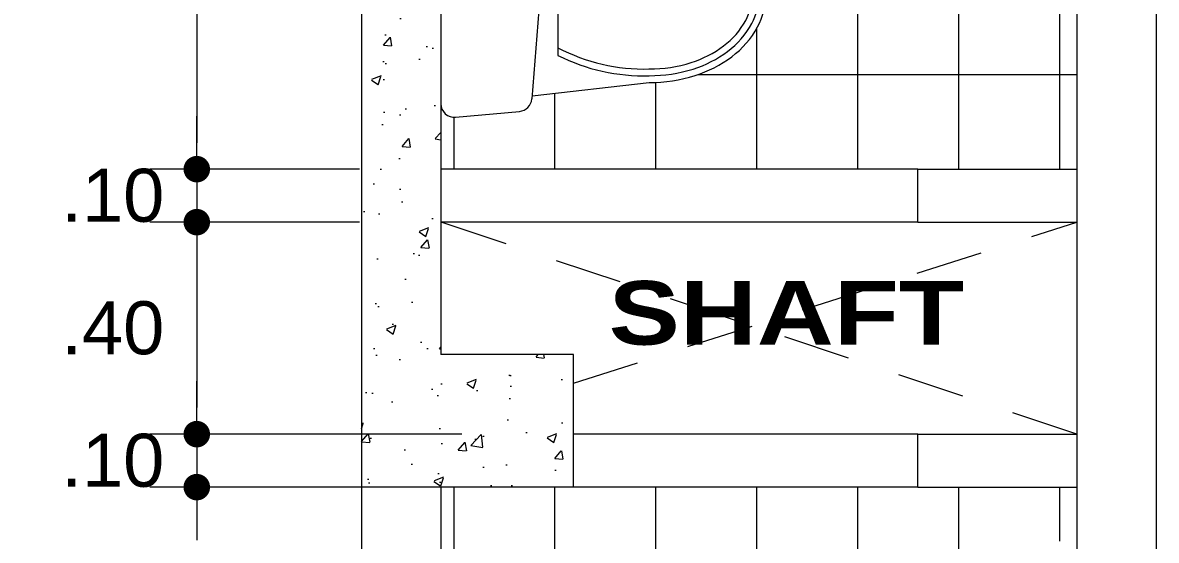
# Model space of a CAD drawing. Header units: millimetres. Extents: x 2178 to 2304, y 1220 to 1359.
# Drawn here: x 2206.237 to 2208.376, y 1341.719 to 1342.696 of the extents above; entities that cross this region are included whole.
import ezdxf
from ezdxf.enums import TextEntityAlignment as Align

# ---------------------------------------------------------------- set-up
doc = ezdxf.new("R2010")
doc.units = ezdxf.units.MM
doc.linetypes.add('HIDDEN', pattern=[9.524999999999999, 6.35, -3.175])
doc.layers.get('0').update_dxf_attribs({"lineweight": 0})
for name, color, linetype, lineweight in [('Mobiliario', 52, 'Continuous', 5), ('PLUMA 7', 10, 'Continuous', 0), ('PROY', 13, 'HIDDEN', 13), ('TEXTO', 5, 'Continuous', 18)]:
    doc.layers.add(name, color=color, linetype=linetype, lineweight=lineweight)
doc.layers.add('pisos....', color=7, linetype='Continuous', lineweight=5, true_color=0x7c7f7e)
doc.styles.add('ARIAL', font='arial.ttf')
doc.styles.add('ARIAL-N', font='arialbd.ttf')
doc.dimstyles.new('RPM 50', dxfattribs={"dimtxt": 0.1, "dimasz": 0.05, "dimexe": 0.08849999999999973, "dimexo": 0.1535, "dimgap": 0.07099999999999997, "dimtad": 2, "dimtih": 1, "dimtoh": 1, "dimzin": 4, "dimdsep": 46, "dimtxsty": 'ARIAL', "dimblk": 'DOT', "dimcen": 0.4, "dimdle": 0.25, "dimclrd": 8, "dimclre": 8, "dimclrt": 9, "dimadec": 0, "dimazin": 0, "dimtfac": 1, "dimtix": 1, "dimtmove": 0, "dimatfit": 3, "dimldrblk": 'DOT', "dimfxl": 0.5, "dimfxlon": 1, "dimlwd": 0, "dimlwe": 0, "dimarcsym": 0})
pattern_1 = [(0, (1019.093095671087, -426.9564722311436), (0, 0.1905), []), (90, (1019.093095671087, -426.9564722311436), (-0.1905, 1.166437552015814e-17), [])]

# ---------------------------------------------------------------- blocks, each defined once
blk = doc.blocks.new('A$C17BD6781')
at = {"layer": 'Mobiliario', "linetype": 'Continuous'}
for p, q in [((0.0470258381902795, 0.2024778968581415), (0.07702583819028064, 0.4624778968581325)), ((0.4970258381902681, 0.2024778968581415), (0.467025838190267, 0.4624778968581325)), ((0.1371245447934086, 0.2600000207519599), (0.406927131587139, 0.2600000207519599)), ((0.2720258381902738, 0.2200000207519395), (0.04046188830088226, 0.2019667219995256)), ((0.2720258381902738, 0.2200000207519395), (0.5035897880796654, 0.2019667219995256)), ((2.658856601556181e-08, 0.03271609313324575), (0.01291432294007677, 0.1747733529997788)), ((0.5440516497919816, 0.03271609313324575), (0.5311373534404709, 0.1747733529997788)), ((0.0298768227825974, 2.075196903206233e-08), (0.5141748535979502, 2.075196903206233e-08))]:
    blk.add_line(p, q, dxfattribs=at)
for points in [[(0.467025838190267, 0.4624778968581325, 0.07568148098942781), (0.4514763274974598, 0.564619449634364, 0.08594715031423093), (0.409911660521658, 0.6457161817953931, 0.1060218382171382), (0.3436150782673906, 0.7032144903049868, 0.1264657149685374), (0.2720258381902738, 0.7216159645624032, 0.1264657149685252), (0.2004365981131571, 0.7032144903049868, 0.1060218382171112), (0.1341400158588897, 0.6457161817953931, 0.08594715031425326), (0.09257534888308783, 0.564619449634364, 0.07568148098944026), (0.07702583819028064, 0.4624778968581325, 0.07568148098943636)], [(0.4520258381902806, 0.4624778968581325, 0.0756814809893859), (0.4371558434836231, 0.5601558482174767, 0.08594715031428633), (0.3979260275471859, 0.6366970575473658, 0.1060218382171535), (0.3363817185640983, 0.6900737708649274, 0.1264657149685132), (0.2720258381902738, 0.7066159645624168, 0.1264657149686313), (0.2076699578163925, 0.6900737708648705, 0.1060218382170392), (0.1461256488333618, 0.6366970575473658, 0.08594715031415015), (0.1068958328969813, 0.5601558482175903, 0.07568148098951734), (0.092025838190267, 0.4624778968581325, 0.07568148098951734)], [(0.4370258381902659, 0.4624778968581325, 0.07568148098938046), (0.422835359469758, 0.5556922468005894, 0.08594715031429338), (0.3859403945727138, 0.6276779332993385, 0.1060218382171472), (0.3291483588608344, 0.6769330514248111, 0.1264657149685263), (0.2720258381902738, 0.6916159645624305, 0.1264657149686292), (0.2149033175196564, 0.6769330514248111, 0.1060218382170225), (0.1581112818078338, 0.6276779332993385, 0.08594715031417827), (0.1212163169108464, 0.5556922468007031, 0.07568148098950629), (0.1070258381902818, 0.4624778968581325, 0.07568148098950629)]]:
    blk.add_lwpolyline(points, format="xyb", dxfattribs=at)
for centre, radius, start, end in [((0.5137349313203856, 0.4501454030077241), 0.4218893808016409, 178.3249151335759, 206.7885795011672), ((0.5137349313203856, 0.4501454030077241), 0.4068893808016409, 178.3249151335759, 207.8601275501853), ((0.03031674506016202, 0.4501454030077241), 0.4068893808016409, 332.1398724498131, 1.675084866424104), ((0.03031674506016202, 0.4501454030077241), 0.4218893808016409, 333.2114204988328, 1.675084866424104), ((0.04279111913410816, 0.1720572806184748), 0.03, 94.45298473469602, 174.8055710922652), ((0.5012605572464395, 0.1720572806184748), 0.03, 5.194428907734862, 85.54701526530398), ((0.0298768227825974, 0.03000002075194175), 0.03, 174.8055710922652, 270), ((0.5141748535979502, 0.03000002075194175), 0.03, 270, 5.194428907734862)]:
    blk.add_arc(centre, radius, start, end, dxfattribs=at)
blk = doc.blocks.new('_DOT')
at = {"color": 0, "linetype": 'ByBlock'}
blk.add_line((-0.5, 0), (-1, 0), dxfattribs=at)
at = {"color": 0, "linetype": 'ByBlock', "const_width": 0.5}
blk.add_lwpolyline([(-0.25, 0, 1), (0.25, 0, 1)], format="xyb", close=True, dxfattribs=at)
blk = doc.blocks.new('*D917')
at = {"color": 8, "lineweight": 0, "transparency": 16777216}
for p, q in [((2206.565855204909, 1343.819712895097), (2206.477355204909, 1343.819712895097)), ((2206.565855204909, 1343.769712895097), (2206.565855204909, 1342.469712895097)), ((2206.872813205592, 1342.419712895097), (2206.477355204909, 1342.419712895097))]:
    blk.add_line(p, q, dxfattribs=at)
at = {"layer": 'Defpoints', "color": 0, "transparency": 16777216}
for p in [(2206.617507824691, 1343.819712895097), (2206.565855204909, 1342.419712895097), (2207.026313205592, 1342.419712895097)]:
    blk.add_point(p, dxfattribs=at)
at = {"color": 8, "lineweight": 0, "transparency": 16777216, "xscale": 0.05, "yscale": 0.05, "zscale": 0.05}
for p, rotation in [((2206.565855204909, 1343.819712895097), 90), ((2206.565855204909, 1342.419712895097), 270)]:
    blk.add_blockref('_DOT', p, dxfattribs=dict(at, rotation=rotation))
at = {"color": 9, "transparency": 16777216, "insert": (2206.369855204909, 1343.119712895096), "char_height": 0.1, "attachment_point": 5, "style": 'ARIAL'}
blk.add_mtext('1.40', dxfattribs=at)
blk = doc.blocks.new('*D918')
at = {"color": 8, "lineweight": 0, "transparency": 16777216}
for p, q in [((2206.565855204909, 1342.469712895097), (2206.565855204909, 1342.519712895097)), ((2206.872813205592, 1342.419712895097), (2206.477355204909, 1342.419712895097)), ((2206.565855204909, 1342.419712895097), (2206.565855204909, 1342.319712895097)), ((2206.872813205592, 1342.319712895097), (2206.477355204909, 1342.319712895097)), ((2206.565855204909, 1342.269712895097), (2206.565855204909, 1342.219712895097))]:
    blk.add_line(p, q, dxfattribs=at)
at = {"layer": 'Defpoints', "color": 0, "transparency": 16777216}
for p in [(2207.026313205592, 1342.419712895097), (2206.565855204909, 1342.319712895097), (2207.026313205592, 1342.319712895097)]:
    blk.add_point(p, dxfattribs=at)
at = {"color": 8, "lineweight": 0, "transparency": 16777216, "xscale": 0.05, "yscale": 0.05, "zscale": 0.05}
for p, rotation in [((2206.565855204909, 1342.419712895097), 270), ((2206.565855204909, 1342.319712895097), 90)]:
    blk.add_blockref('_DOT', p, dxfattribs=dict(at, rotation=rotation))
at = {"color": 9, "transparency": 16777216, "insert": (2206.407440470939, 1342.369712895096), "char_height": 0.1, "attachment_point": 5, "style": 'ARIAL'}
blk.add_mtext('.10', dxfattribs=at)
blk = doc.blocks.new('*D919')
at = {"color": 8, "lineweight": 0, "transparency": 16777216}
for p, q in [((2206.872813205592, 1342.319712895097), (2206.477355204909, 1342.319712895097)), ((2206.565855204909, 1342.269712895097), (2206.565855204909, 1341.969712895097)), ((2207.065855204909, 1341.919712895097), (2206.477355204909, 1341.919712895097))]:
    blk.add_line(p, q, dxfattribs=at)
at = {"layer": 'Defpoints', "color": 0, "transparency": 16777216}
for p in [(2207.026313205592, 1342.319712895097), (2206.565855204909, 1341.919712895097), (2207.276313205592, 1341.919712895097)]:
    blk.add_point(p, dxfattribs=at)
at = {"color": 8, "lineweight": 0, "transparency": 16777216, "xscale": 0.05, "yscale": 0.05, "zscale": 0.05}
for p, rotation in [((2206.565855204909, 1342.319712895097), 90), ((2206.565855204909, 1341.919712895097), 270)]:
    blk.add_blockref('_DOT', p, dxfattribs=dict(at, rotation=rotation))
at = {"color": 9, "transparency": 16777216, "insert": (2206.407440470939, 1342.119712895096), "char_height": 0.1, "attachment_point": 5, "style": 'ARIAL'}
blk.add_mtext('.40', dxfattribs=at)
blk = doc.blocks.new('*D920')
at = {"color": 8, "lineweight": 0, "transparency": 16777216}
for p, q in [((2206.565855204909, 1341.969712895097), (2206.565855204909, 1342.019712895097)), ((2207.065855204909, 1341.919712895097), (2206.477355204909, 1341.919712895097)), ((2206.565855204909, 1341.919712895097), (2206.565855204909, 1341.819712895097)), ((2207.065855204909, 1341.819712895097), (2206.477355204909, 1341.819712895097)), ((2206.565855204909, 1341.769712895097), (2206.565855204909, 1341.719712895097))]:
    blk.add_line(p, q, dxfattribs=at)
at = {"layer": 'Defpoints', "color": 0, "transparency": 16777216}
for p in [(2207.276313205592, 1341.919712895097), (2206.565855204909, 1341.819712895097), (2207.276313205592, 1341.819712895097)]:
    blk.add_point(p, dxfattribs=at)
at = {"color": 8, "lineweight": 0, "transparency": 16777216, "xscale": 0.05, "yscale": 0.05, "zscale": 0.05}
for p, rotation in [((2206.565855204909, 1341.919712895097), 270), ((2206.565855204909, 1341.819712895097), 90)]:
    blk.add_blockref('_DOT', p, dxfattribs=dict(at, rotation=rotation))
at = {"color": 9, "transparency": 16777216, "insert": (2206.407440470939, 1341.869712895096), "char_height": 0.1, "attachment_point": 5, "style": 'ARIAL'}
blk.add_mtext('.10', dxfattribs=at)

msp = doc.modelspace()

# ---------------------------------------------------------------- hatches: boundary and pattern name
h = msp.add_hatch()
h.set_pattern_fill('AR-CONC', color=256, scale=0.001)
h.set_pattern_definition([(49.99999999999999, (1019.093095671087, -426.9564722311436), (0.182184668996004, -0.01593908553890309), [0.01905, -0.20955]), (355, (1019.093095671087, -426.9564722311436), (-0.03524342142496934, 0.1910568452390352), [0.01524, -0.16764058417]), (100.4514447, (1019.108277678087, -426.9578004846437), (0.1469412470903533, 0.1751177519121951), [0.01619000879999999, -0.1780902445999999]), (46.18420000000001, (1019.093095671087, -426.9056722311436), (0.2710790408921299, -0.04204232793272715), [0.028575, -0.314325]), (96.63555760999992, (1019.115685571087, -426.9091757311437), (0.237404134051503, 0.2474261245977215), [0.02428502314, -0.26713560816]), (351.1841511700001, (1019.093095671087, -426.9056722311436), (0.237404134064977, 0.2474261245855326), [0.02285996707, -0.25145973192]), (21, (1019.118495671087, -426.9183722311436), (0.1516143912691325, -0.1022651981870876), [0.01905, -0.20955]), (326.0000000000001, (1019.118495671087, -426.9183722311436), (0.06180202834764707, 0.1841879661223193), [0.01524, -0.16764]), (71.45144499999999, (1019.131130203687, -426.9268943310435), (0.2134164192787162, 0.08192276888590524), [0.0161900088, -0.1780899376]), (37.50000000000001, (1019.093095671087, -426.9564722311436), (0.003088603250591816, 0.0845550388731531), [0, -0.165608, 0, -0.17018, 0, -0.168275]), (7.499999999999999, (1019.093095671087, -426.9564722311436), (0.06681966251030574, 0.1001805748181195), [0, -0.09702799999999999, 0, -0.161798, 0, -0.06413500000000001]), (327.5, (1019.036453671087, -426.9564722311436), (0.1355905951668714, -0.005728743992673458), [0, -0.0635, 0, -0.19812, 0, -0.26289]), (317.5, (1019.011053671087, -426.9564722311436), (0.148129181386018, 0.02542649103333302), [0, -0.08255, 0, -0.131572, 0, -0.18669])])
h.paths.add_polyline_path([(2207.026313205591, 1342.069712895096), (2207.026313205591, 1342.419712895096), (2207.026313205591, 1343.719712895096), (2207.276313205591, 1343.719712895096), (2207.276313205591, 1343.819712895096), (2207.97631320559, 1343.819712895096), (2207.97631320559, 1343.719712895096), (2208.376313205591, 1343.719712895096), (2208.376313205591, 1343.969712895096), (2206.87631320559, 1343.969712895096), (2206.87631320559, 1343.719712895096), (2206.87631320559, 1341.819712895096), (2207.276313205591, 1341.819712895096), (2207.276313205591, 1342.069712895096)])
at = {"layer": 'pisos....'}
h = msp.add_hatch(dxfattribs=at)
h.set_pattern_fill('NET', color=256, scale=0.06)
h.set_pattern_definition(pattern_1)
edge = h.paths.add_edge_path()
edge.add_arc((2207.468223853282, 1342.724128365228), 0.177868858861434, 28.83075468146899, 53.038736121360614, ccw=False)
edge.add_arc((2207.513498810814, 1342.749050140239), 0.1261879470156083, 1.0328449207008816e-10, 28.830754681451992, ccw=False)
edge.add_arc((2207.513498810813, 1342.74905014024), 0.1261879470160389, 331.1692453179555, 359.9999999998968, ccw=False)
edge.add_arc((2207.468223853282, 1342.773971915251), 0.1778688588609801, 306.961263879709, 331.1692453179983, ccw=False)
edge.add_arc((2207.438698413315, 1342.813208661205), 0.2269735820391569, 287.3119157153069, 306.96126387969775, ccw=False)
edge.add_arc((2207.419419400281, 1342.875061136859), 0.2917609966197344, 270, 287.3119157153168, ccw=False)
edge.add_line((2207.419419400281, 1342.583300140239), (2207.198419400281, 1342.557800140239))
edge.add_line((2207.198419400281, 1342.557800140239), (2207.197984901651, 1342.552220782833))
edge.add_arc((2207.172561876477, 1342.554200629042), 0.0255000000000944, 275.19442890754976, 355.5470152651299, ccw=False)
edge.add_line((2207.174870538001, 1342.528805352277), (2207.054121867114, 1342.517828200378))
edge.add_arc((2207.05181320559, 1342.543223477143), 0.02549999999999673, 180, 275.19442890754976, ccw=False)
edge.add_line((2207.026313205591, 1342.543223477143), (2207.026313205591, 1342.419712895096))
edge.add_line((2207.026313205591, 1342.419712895096), (2207.926313205591, 1342.419712895096))
edge.add_line((2207.92631320559, 1342.419712895096), (2208.22631320559, 1342.419712895096))
edge.add_line((2208.22631320559, 1342.419712895096), (2208.22631320559, 1343.019712895096))
edge.add_line((2208.22631320559, 1343.019712895096), (2208.22631320559, 1343.055611720538))
edge.add_arc((2208.28881320559, 1343.686900395096), 0.6343750000001276, 182.7670786661056, 264.34592333882097, ccw=False)
edge.add_line((2207.655177860932, 1343.656275395096), (2207.654438205591, 1343.656275395096))
edge.add_line((2207.654438205591, 1343.656275395096), (2207.654438205591, 1343.686900395096))
edge.add_line((2207.654438205591, 1343.686900395096), (2207.679786800736, 1343.686900395096))
edge.add_line((2207.679786800736, 1343.686900395096), (2207.692012868918, 1343.691350319996))
edge.add_line((2207.692012868918, 1343.691350319996), (2207.696387868918, 1343.691350319996))
edge.add_line((2207.696387868918, 1343.691350319996), (2207.696387868918, 1343.69541587125))
edge.add_arc((2207.692014638649, 1343.695540297967), 0.00437499999998181, 358.370265780623, 458.0578173602636)
edge.add_arc((2207.690211856828, 1343.70854087125), 0.008750000000019478, 195.0000000010358, 277.8133290253296, ccw=False)
edge.add_line((2207.681760005848, 1343.706276204605), (2207.679265252041, 1343.715586752562))
edge.add_arc((2207.687717103021, 1343.717851419207), 0.008749999999939017, 90, 195.0000000010358, ccw=False)
edge.add_line((2207.687717103021, 1343.726601419207), (2207.702563881009, 1343.726601419207))
edge.add_line((2207.702563881009, 1343.726601419207), (2207.717410658997, 1343.726601419207))
edge.add_arc((2207.717410658997, 1343.717851419207), 0.008749999999939015, -14.99999999959772, 90, ccw=False)
edge.add_line((2207.725862509977, 1343.715586752562), (2207.72336775617, 1343.706276204605))
edge.add_arc((2207.714915905191, 1343.70854087125), 0.008750000000019478, 270, 345.0000000004023, ccw=False)
edge.add_line((2207.714915905191, 1343.69979087125), (2207.7131148931, 1343.69979087125))
edge.add_arc((2207.7131148931, 1343.69541587125), 0.00437499999998181, 90, 180)
edge.add_line((2207.7087398931, 1343.69541587125), (2207.7087398931, 1343.691350319996))
edge.add_line((2207.7087398931, 1343.691350319996), (2207.714915905191, 1343.691350319996))
edge.add_line((2207.714915905191, 1343.691350319996), (2207.727141973373, 1343.686900395096))
edge.add_line((2207.727141973373, 1343.686900395096), (2208.22631320559, 1343.686900395096))
edge.add_line((2208.22631320559, 1343.686900395096), (2208.22631320559, 1343.719712895096))
edge.add_line((2208.22631320559, 1343.719712895096), (2207.97631320559, 1343.719712895096))
edge.add_line((2207.97631320559, 1343.719712895096), (2207.97631320559, 1343.819712895096))
edge.add_line((2207.97631320559, 1343.819712895096), (2207.276313205591, 1343.819712895096))
edge.add_line((2207.276313205591, 1343.819712895096), (2207.276313205591, 1343.719712895096))
edge.add_line((2207.276313205591, 1343.719712895096), (2207.026313205591, 1343.719712895096))
edge.add_line((2207.026313205591, 1343.719712895096), (2207.026313205591, 1343.636306441922))
edge.add_line((2207.026313205591, 1343.636306441922), (2207.232666509071, 1343.636306441922))
edge.add_ellipse((2207.232495023814, 1343.473279269339), major_axis=(0.1704436393843569, 2.49983864526988e-13), ratio=0.9565217391305934, start_angle=28.474560216617476, end_angle=89.99999999991962, ccw=False)
edge.add_ellipse((2207.026313205591, 1343.366312311432), major_axis=(-0.4050000037482276, 4.744386080289655e-16), ratio=0.9565217391312869, start_angle=151.5254391921269, end_angle=208.4745608078732, ccw=False)
edge.add_ellipse((2207.232495023814, 1343.259345353526), major_axis=(-0.170443639384357, 2.499081723458499e-13), ratio=0.956521739130593, start_angle=90.00000000008032, end_angle=151.5254397833824, ccw=False)
edge.add_line((2207.232666509071, 1343.096318180942), (2207.026313205591, 1343.096318180942))
edge.add_line((2207.026313205591, 1343.096318180942), (2207.026313205591, 1342.954876803336))
edge.add_arc((2207.05181320559, 1342.954876803336), 0.02549999999999673, 84.80557109245018, 180, ccw=False)
edge.add_line((2207.054121867114, 1342.980272080101), (2207.174870538001, 1342.969294928202))
edge.add_arc((2207.172561876477, 1342.943899651437), 0.0255000000000944, 4.452984734869972, 84.80557109245018, ccw=False)
edge.add_line((2207.197984901651, 1342.945879497645), (2207.198419400281, 1342.940300140239))
edge.add_line((2207.198419400281, 1342.940300140239), (2207.419419400281, 1342.914800140239))
edge.add_arc((2207.419419400281, 1342.62303914362), 0.291760996619687, 72.68808428414792, 90, ccw=False)
edge.add_arc((2207.438698413315, 1342.684891619273), 0.2269735820387949, 53.03873612141558, 72.6880842841864, ccw=False)
h = msp.add_hatch(dxfattribs=at)
h.set_pattern_fill('NET', color=256, scale=0.06)
h.set_pattern_definition(pattern_1)
edge = h.paths.add_edge_path()
edge.add_ellipse((2208.020131387367, 1340.976808859948), major_axis=(-0.170443639384357, 2.499081723458499e-13), ratio=0.956521739130593, start_angle=-89.99999999991968, end_angle=-28.47456021661759, ccw=False)
edge.add_line((2208.019982787856, 1341.139836032532), (2208.22631320559, 1341.139836032532))
edge.add_line((2208.22631320559, 1341.139836032532), (2208.22631320559, 1341.281277410138))
edge.add_arc((2208.200813205591, 1341.281277410138), 0.02549999999999673, -95.19442890754982, 0, ccw=False)
edge.add_line((2208.198504544067, 1341.255882133373), (2208.07775587318, 1341.266859285272))
edge.add_arc((2208.080064534704, 1341.292254562037), 0.0255000000000944, 184.4529847348701, 264.80557109245024, ccw=False)
edge.add_line((2208.05464150953, 1341.290274715829), (2208.0542070109, 1341.295854073235))
edge.add_line((2208.0542070109, 1341.295854073235), (2207.8332070109, 1341.321354073235))
edge.add_arc((2207.8332070109, 1341.613115069854), 0.291760996619687, 252.68808428414792, 270, ccw=False)
edge.add_arc((2207.813927997865, 1341.551262594201), 0.2269735820387949, 233.0387361214157, 252.6880842841864, ccw=False)
edge.add_arc((2207.784402557899, 1341.512025848246), 0.177868858861434, 208.830754681469, 233.0387361213607, ccw=False)
edge.add_arc((2207.739127600367, 1341.487104073235), 0.1261879470156083, 180.0000000001032, 208.8307546814521, ccw=False)
edge.add_arc((2207.739127600367, 1341.487104073234), 0.1261879470160389, 151.1692453179555, 179.9999999998968, ccw=False)
edge.add_arc((2207.784402557898, 1341.462182298223), 0.1778688588609801, 126.96126387970901, 151.1692453179983, ccw=False)
edge.add_arc((2207.813927997866, 1341.422945552269), 0.2269735820391569, 107.3119157153069, 126.96126387969781, ccw=False)
edge.add_arc((2207.8332070109, 1341.361093076615), 0.2917609966197344, 90, 107.31191571531679, ccw=False)
edge.add_line((2207.8332070109, 1341.652854073235), (2208.0542070109, 1341.678354073235))
edge.add_line((2208.0542070109, 1341.678354073235), (2208.05464150953, 1341.683933430641))
edge.add_arc((2208.080064534704, 1341.681953584432), 0.0255000000000944, 95.19442890754982, 175.5470152651299, ccw=False)
edge.add_line((2208.07775587318, 1341.707348861197), (2208.198504544066, 1341.718326013096))
edge.add_arc((2208.200813205591, 1341.692930736331), 0.02549999999999673, 0, 95.19442890754982, ccw=False)
edge.add_line((2208.22631320559, 1341.692930736331), (2208.22631320559, 1341.819712895096))
edge.add_line((2208.22631320559, 1341.819712895096), (2207.92631320559, 1341.819712895096))
edge.add_line((2207.92631320559, 1341.819712895096), (2207.02631320559, 1341.819712895096))
edge.add_line((2207.026313205591, 1341.819712895096), (2207.026313205591, 1341.219712895096))
edge.add_line((2207.026313205591, 1341.219712895096), (2207.026313205591, 1341.183814069654))
edge.add_arc((2206.963813205591, 1340.552525395096), 0.6343750000001274, 2.76707866610559, 84.34592333882102, ccw=False)
edge.add_line((2207.597448550248, 1340.583150395096), (2207.59818820559, 1340.583150395096))
edge.add_line((2207.59818820559, 1340.583150395096), (2207.59818820559, 1340.552525395096))
edge.add_line((2207.59818820559, 1340.552525395096), (2207.572839610445, 1340.552525395096))
edge.add_line((2207.572839610445, 1340.552525395096), (2207.560613542263, 1340.548075470196))
edge.add_line((2207.560613542262, 1340.548075470196), (2207.556238542262, 1340.548075470196))
edge.add_line((2207.556238542263, 1340.548075470196), (2207.556238542263, 1340.544009918943))
edge.add_arc((2207.560611772532, 1340.543885492225), 0.00437499999998181, 178.370265780623, 278.0578173602636)
edge.add_arc((2207.562414554353, 1340.530884918943), 0.008750000000019478, 15.0000000010358, 97.81332902532961, ccw=False)
edge.add_line((2207.570866405333, 1340.533149585588), (2207.573361159139, 1340.52383903763))
edge.add_arc((2207.564909308159, 1340.521574370985), 0.008749999999939017, -90, 15.0000000010358, ccw=False)
edge.add_line((2207.564909308159, 1340.512824370986), (2207.550062530172, 1340.512824370986))
edge.add_line((2207.550062530172, 1340.512824370986), (2207.535215752184, 1340.512824370986))
edge.add_arc((2207.535215752184, 1340.521574370985), 0.008749999999939015, 164.9999999989642, 270, ccw=False)
edge.add_line((2207.526763901204, 1340.52383903763), (2207.52925865501, 1340.533149585587))
edge.add_arc((2207.537710505991, 1340.530884918943), 0.008750000000019478, 90, 165.0000000004023, ccw=False)
edge.add_line((2207.537710505991, 1340.539634918943), (2207.539511518081, 1340.539634918943))
edge.add_arc((2207.539511518081, 1340.544009918943), 0.00437499999998181, 270, 360)
edge.add_line((2207.543886518081, 1340.544009918943), (2207.543886518081, 1340.548075470196))
edge.add_line((2207.543886518081, 1340.548075470196), (2207.537710505991, 1340.548075470196))
edge.add_line((2207.537710505991, 1340.548075470196), (2207.525484437808, 1340.552525395096))
edge.add_line((2207.525484437808, 1340.552525395096), (2207.02631320559, 1340.552525395096))
edge.add_line((2207.026313205591, 1340.552525395096), (2207.026313205591, 1340.519712895096))
edge.add_line((2207.026313205591, 1340.519712895096), (2207.276313205591, 1340.519712895096))
edge.add_line((2207.276313205591, 1340.519712895096), (2207.276313205591, 1340.419712895096))
edge.add_line((2207.276313205591, 1340.419712895096), (2207.97631320559, 1340.419712895096))
edge.add_line((2207.97631320559, 1340.419712895096), (2207.97631320559, 1340.519712895096))
edge.add_line((2207.97631320559, 1340.519712895096), (2208.22631320559, 1340.519712895096))
edge.add_line((2208.22631320559, 1340.519712895096), (2208.22631320559, 1340.599847771552))
edge.add_line((2208.22631320559, 1340.599847771552), (2208.019982787856, 1340.599847771552))
edge.add_ellipse((2208.020131387367, 1340.762874944135), major_axis=(0.1704436393843569, 2.49983864526988e-13), ratio=0.9565217391305934, start_angle=208.4745602166175, end_angle=269.9999999999196, ccw=False)
edge.add_ellipse((2208.22631320559, 1340.869841902042), major_axis=(-0.4050000037482276, 4.744386080289655e-16), ratio=0.9565217391312869, start_angle=-28.474560807873104, end_angle=28.474560807873274, ccw=False)

# ---------------------------------------------------------------- linework, layer by layer
for points in [[(2207.92631320559, 1342.419712895096), (2208.22631320559, 1342.419712895096)], [(2207.92631320559, 1342.319712895096), (2208.22631320559, 1342.319712895096)], [(2207.92631320559, 1341.919712895096), (2208.22631320559, 1341.919712895096)], [(2207.92631320559, 1341.819712895096), (2208.22631320559, 1341.819712895096)]]:
    msp.add_lwpolyline(points)
at = {"layer": 'PLUMA 7'}
for points in [[(2206.87631320559, 1343.719712895096), (2206.87631320559, 1341.219712895096)], [(2207.026313205591, 1343.719712895096), (2207.026313205591, 1342.419712895096)], [(2208.22631320559, 1343.019712895096), (2208.22631320559, 1340.519712895096)], [(2208.376313205591, 1343.019712895096), (2208.376313205591, 1340.394712895096)], [(2207.026313205591, 1342.419712895096), (2207.026313205591, 1342.069712895096)], [(2207.92631320559, 1342.419712895096), (2207.026313205591, 1342.419712895096)], [(2207.92631320559, 1342.319712895096), (2207.92631320559, 1342.419712895096)], [(2207.92631320559, 1342.319712895096), (2207.026313205591, 1342.319712895096)], [(2207.276313205591, 1341.819712895096), (2207.276313205591, 1342.069712895096), (2207.026313205591, 1342.069712895096)], [(2207.92631320559, 1341.919712895096), (2207.276313205591, 1341.919712895096)], [(2207.92631320559, 1341.819712895096), (2207.92631320559, 1341.919712895096)], [(2207.92631320559, 1341.819712895096), (2206.87631320559, 1341.819712895096)], [(2207.026313205591, 1341.819712895096), (2207.026313205591, 1341.219712895096)]]:
    msp.add_lwpolyline(points, dxfattribs=at)
at = {"layer": 'PROY', "ltscale": 0.02, "flags": 128}
for points in [[(2208.22631320559, 1341.919712895096), (2207.026313205591, 1342.319712895096)], [(2207.276313205591, 1342.015712895096), (2208.22631320559, 1342.319712895096)]]:
    msp.add_lwpolyline(points, dxfattribs=at)

# ---------------------------------------------------------------- block references
at = {"layer": 'Mobiliario', "xscale": 0.8500000000000227, "yscale": 0.8500000000000227, "zscale": 0.8500000000000227, "rotation": 270}
msp.add_blockref('A$C17BD6781', (2207.026313187951, 1342.980272102701), dxfattribs=at)

# ---------------------------------------------------------------- texts
at = {"layer": 'TEXTO', "style": 'ARIAL-N', "width": 1.2}
msp.add_text('SHAFT', height=0.12, dxfattribs=at).set_placement((2207.678250335753, 1342.08861980848), align=Align.CENTER)

# ---------------------------------------------------------------- dimensions: what is measured, and where the dimension line sits
for base, p1, p2, picture, middle in [((2206.565855204909, 1342.419712895097), (2206.61750782469, 1343.819712895096), (2207.026313205591, 1342.419712895096), '*D917', (2206.369855204909, 1343.119712895096)), ((2206.565855204909, 1342.319712895097), (2207.026313205591, 1342.419712895096), (2207.026313205591, 1342.319712895096), '*D918', (2206.407440470939, 1342.369712895096)), ((2206.565855204909, 1341.919712895097), (2207.026313205591, 1342.319712895096), (2207.276313205591, 1341.919712895096), '*D919', (2206.407440470939, 1342.119712895096)), ((2206.565855204909, 1341.819712895097), (2207.276313205591, 1341.919712895096), (2207.276313205591, 1341.819712895096), '*D920', (2206.407440470939, 1341.869712895096))]:
    dim = msp.add_linear_dim(base=base, p1=p1, p2=p2, angle=90, dimstyle='RPM 50', override={"dimtmove": 1})
    dim.commit()
    dim.dimension.update_dxf_attribs({"geometry": picture, "text_midpoint": middle})

doc.saveas('drawing.dxf')
